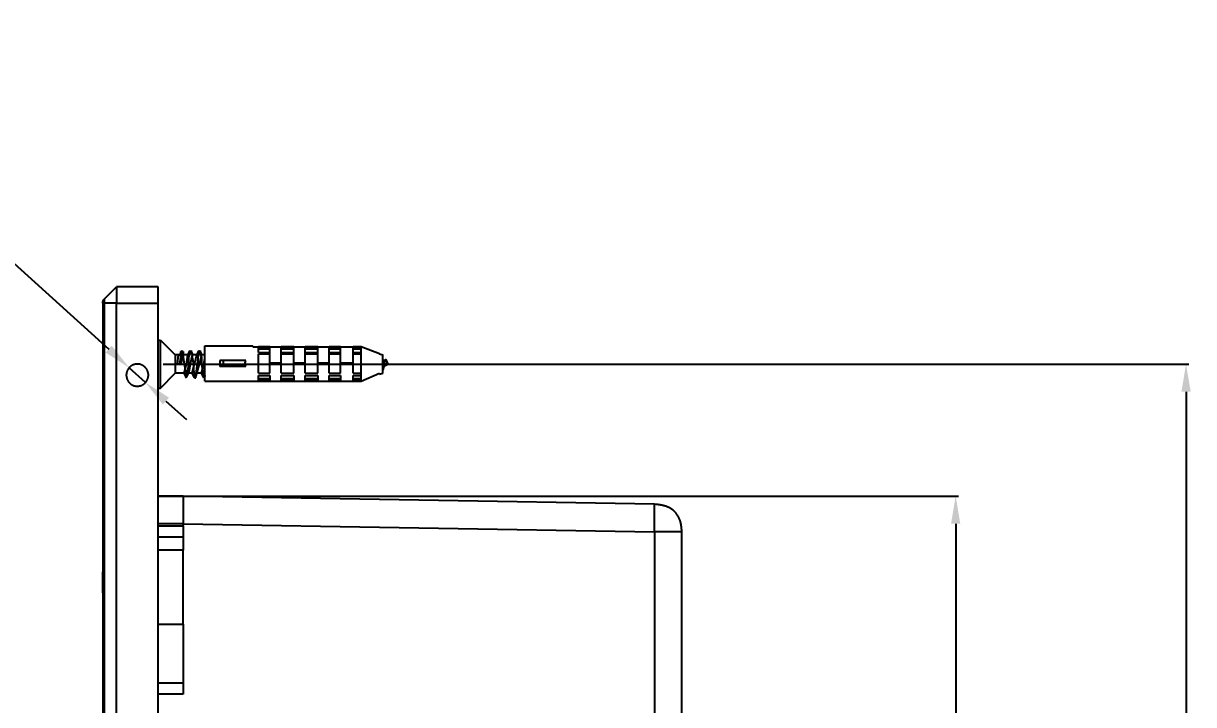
# Model space of a CAD drawing. Header units: millimetres. Extents: x 3033 to 5751, y 230 to 1450.
# Drawn here: x 3729.8 to 3941.6, y 722.6 to 845.9 of the extents above; entities that cross this region are included whole.
import ezdxf

# ---------------------------------------------------------------- set-up
doc = ezdxf.new("R2010")
doc.units = ezdxf.units.MM
doc.header["$MEASUREMENT"] = 0
for name, color, linetype in [('_______1', 160, 'Continuous'), ('Default', 7, 'Continuous'), ('LAYER 10', 2, 'Continuous')]:
    doc.layers.add(name, color=color, linetype=linetype)
doc.styles.add('Arial', font='arial.ttf')
doc.dimstyles.new('Dimension Style 01', dxfattribs={"dimtxt": 10, "dimasz": 5, "dimexe": 0.5, "dimexo": 0.5, "dimgap": 0.09, "dimtad": 1, "dimtoh": 1, "dimdec": 1, "dimzin": 1, "dimdsep": 46, "dimtxsty": 'Arial', "dimcen": 0.5, "dimadec": 1, "dimazin": 0, "dimtfac": 1, "dimtdec": 4, "dimtix": 1, "dimtmove": 0, "dimatfit": 3, "dimfxl": 1, "dimtolj": 1, "dimtzin": 1, "dimarcsym": 0})

# ---------------------------------------------------------------- blocks, each defined once
blk = doc.blocks.new('*D2')
at = {"layer": 'Default', "color": 0, "lineweight": -2, "transparency": 16777216}
for p, q in [((3599.02, 825.2), (3703.09, 825.2)), ((3703.09, 825.2), (3745.28, 786.95)), ((3751.95, 780.91), (3748.99, 783.6)), ((3755.65, 777.55), (3759.36, 774.19))]:
    blk.add_line(p, q, dxfattribs=at)
at = {"layer": 'Default', "color": 0, "transparency": 16777216}
for points in [[(3744.72, 786.34), (3745.84, 787.57), (3748.99, 783.6)], [(3756.21, 778.17), (3755.09, 776.93), (3751.95, 780.91)]]:
    blk.add_solid(points, dxfattribs=at)
at = {"layer": 'Defpoints', "color": 0, "transparency": 16777216}
for p in [(3748.99, 783.6), (3751.95, 780.91)]:
    blk.add_point(p, dxfattribs=at)
at = {"layer": 'Default', "color": 0, "transparency": 16777216, "insert": (3668.37, 831), "char_height": 10, "attachment_point": 5, "style": 'Arial'}
blk.add_mtext('\\A1;렌지로 조임', dxfattribs=at)
blk = doc.blocks.new('*D5')
at = {"layer": 'Default', "color": 0, "lineweight": -2, "transparency": 16777216}
for p, q in [((3754.72, 760.36), (3899.08, 760.36)), ((3898.58, 755.36), (3898.58, 578.33)), ((3754.72, 573.33), (3899.08, 573.33))]:
    blk.add_line(p, q, dxfattribs=at)
at = {"layer": 'Default', "color": 0, "transparency": 16777216}
for points in [[(3899.41, 755.36), (3897.74, 755.36), (3898.58, 760.36)], [(3897.74, 578.33), (3899.41, 578.33), (3898.58, 573.33)]]:
    blk.add_solid(points, dxfattribs=at)
at = {"layer": 'Defpoints', "color": 0, "transparency": 16777216}
for p in [(3754.22, 760.36), (3754.22, 573.33), (3898.58, 573.33)]:
    blk.add_point(p, dxfattribs=at)
at = {"layer": 'Default', "color": 0, "transparency": 16777216, "insert": (3893.38, 666.84), "char_height": 10, "attachment_point": 5, "rotation": 90, "style": 'Arial'}
blk.add_mtext('\\A1;187.0', dxfattribs=at)
blk = doc.blocks.new('*D9')
at = {"layer": 'Default', "color": 0, "lineweight": -2, "transparency": 16777216}
for p, q in [((3755.13, 784.25), (3940.77, 784.25)), ((3940.27, 779.25), (3940.27, 547.25)), ((3755.13, 542.25), (3940.77, 542.25))]:
    blk.add_line(p, q, dxfattribs=at)
at = {"layer": 'Default', "color": 0, "transparency": 16777216}
for points in [[(3941.11, 779.25), (3939.44, 779.25), (3940.27, 784.25)], [(3939.44, 547.25), (3941.11, 547.25), (3940.27, 542.25)]]:
    blk.add_solid(points, dxfattribs=at)
at = {"layer": 'Defpoints', "color": 0, "transparency": 16777216}
for p in [(3754.63, 784.25), (3754.63, 542.25), (3940.27, 542.25)]:
    blk.add_point(p, dxfattribs=at)
at = {"layer": 'Default', "color": 0, "transparency": 16777216, "insert": (3935.08, 663.25), "char_height": 10, "attachment_point": 5, "rotation": 90, "style": 'Arial'}
blk.add_mtext('\\A1;242.0', dxfattribs=at)
blk = doc.blocks.new('AI9-BLK20')
at = {"layer": '_______1', "color": 255}
for p, q in [((-3.341915, 0.690656), (-3.275769, 0.690656)), ((-3.341915, 0.690656), (-3.341915, -0.698062)), ((-3.275769, 0.690656), (-2.845821, 0.260708)), ((-3.275769, 0.690656), (-3.275769, -0.698062)), ((-2.515781, 0.392999), (-2.581238, 0.260708)), ((-2.548854, 0.359926), (-2.515781, 0.392999)), ((-2.548854, 0.194562), (-2.548854, 0.359926)), ((-2.515781, 0.392999), (-2.515781, 0.359926)), ((-2.515781, 0.392999), (-2.515781, 0.326853)), ((-2.449635, 0.227635), (-2.515781, 0.359926)), ((-2.284271, 0.392999), (-2.350416, 0.260708)), ((-2.284271, 0.392999), (-2.251198, 0.359926)), ((-2.284271, 0.293781), (-2.284271, 0.392999)), ((-2.284271, 0.392999), (-2.251198, 0.392999)), ((-2.251198, 0.392999), (-2.251198, 0.293781)), ((-2.218125, 0.227635), (-2.251198, 0.359926)), ((-2.251198, 0.359926), (-2.151979, -0.400406)), ((-2.019687, 0.392999), (-2.085833, 0.260708)), ((-2.019687, 0.326853), (-2.019687, 0.392999)), ((-2.019687, 0.392999), (-1.986614, 0.359926)), ((-1.986614, 0.492218), (-0.598585, 0.492218)), ((-1.986614, 0.492218), (-1.986614, -0.532698)), ((-1.986614, 0.326853), (-1.986614, 0.359926)), ((-1.986614, 0.359926), (-1.986614, 0.293781)), ((-1.986614, 0.359926), (-1.986614, 0.326853)), ((-0.598585, 0.492218), (-0.433221, 0.492218)), ((-0.433221, 0.492218), (2.541275, 0.492218)), ((-0.433221, 0.492218), (-0.433221, 0.326853)), ((-0.102836, 0.459145), (-0.433221, 0.459145)), ((-0.102836, 0.426072), (-0.433221, 0.426072)), ((-0.102836, 0.326853), (-0.102836, 0.492218)), ((0.227893, 0.492218), (0.227893, 0.326853)), ((0.591006, 0.459145), (0.227893, 0.459145)), ((0.591006, 0.426072), (0.227893, 0.426072)), ((0.591006, 0.326853), (0.591006, 0.492218)), ((0.921735, 0.492218), (0.921735, 0.326853)), ((1.285193, 0.459145), (0.921735, 0.459145)), ((1.285193, 0.426072), (0.921735, 0.426072)), ((1.285193, 0.326853), (1.285193, 0.492218)), ((1.615922, 0.492218), (1.615922, 0.326853)), ((1.946651, 0.459145), (1.615922, 0.459145)), ((1.946651, 0.426072), (1.615922, 0.426072)), ((1.946651, 0.326853), (1.946651, 0.492218)), ((2.309764, 0.459145), (2.541275, 0.459145)), ((2.541275, 0.459145), (2.309764, 0.459145)), ((2.309764, 0.459145), (2.309764, 0.326853)), ((2.541275, 0.426072), (2.309764, 0.426072)), ((2.541275, 0.492218), (2.541275, -0.499625)), ((2.541275, 0.492218), (3.070097, 0.260708)), ((-2.581238, 0.260708), (-2.845821, 0.260708)), ((-2.845821, -0.268115), (-2.845821, 0.260708)), ((-2.581238, 0.260708), (-2.515781, -0.003876)), ((-2.581238, -0.003876), (-2.548854, 0.194562)), ((-2.515781, 0.326853), (-2.482708, 0.293781)), ((-2.482708, 0.293781), (-2.482708, 0.194562)), ((-2.350416, 0.260708), (-2.482708, 0.260708)), ((-2.482708, 0.194562), (-2.449635, -0.003876)), ((-2.416562, -0.003876), (-2.449635, 0.227635)), ((-2.350416, 0.260708), (-2.284271, -0.003876)), ((-2.317343, 0.194562), (-2.284271, 0.293781)), ((-2.317343, -0.003876), (-2.317343, 0.194562)), ((-2.251198, 0.293781), (-2.218125, 0.194562)), ((-2.085833, 0.260708), (-2.218125, 0.260708)), ((-2.151979, -0.003876), (-2.218125, 0.227635)), ((-2.218125, 0.194562), (-2.185052, -0.003876)), ((-2.085833, 0.260708), (-2.019687, -0.003876)), ((-2.085833, -0.003876), (-2.05276, 0.194562)), ((-2.05276, 0.293781), (-2.019687, 0.326853)), ((-2.05276, 0.194562), (-2.05276, 0.293781)), ((-0.797023, 0.06227), (-1.557011, 0.06227)), ((-1.557011, -0.10275), (-1.557011, 0.06227)), ((-1.457792, -0.10275), (-1.457792, 0.06227)), ((-0.797023, 0.06227), (-0.830096, -0.003876)), ((-0.433221, 0.326853), (-0.102836, 0.326853)), ((-0.433221, 0.260708), (-0.102836, 0.260708)), ((-0.433221, 0.260708), (-0.433221, -0.301187)), ((-0.102836, 0.260708), (-0.102836, -0.499625)), ((0.227893, 0.326853), (0.591006, 0.326853)), ((0.227893, 0.260708), (0.591006, 0.260708)), ((0.227893, 0.260708), (0.227893, -0.499625)), ((0.591006, 0.260708), (0.591006, -0.499625)), ((0.921735, 0.326853), (1.285193, 0.326853)), ((0.921735, 0.260708), (1.285193, 0.260708)), ((0.921735, 0.260708), (0.921735, -0.499625)), ((1.285193, 0.260708), (1.285193, -0.499625)), ((1.615922, 0.326853), (1.946651, 0.326853)), ((1.615922, 0.260708), (1.946651, 0.260708)), ((1.615922, 0.260708), (1.615922, -0.499625)), ((1.946651, 0.260708), (1.946651, -0.499625)), ((2.309764, 0.326853), (2.541275, 0.326853)), ((2.309764, 0.260708), (2.541275, 0.260708)), ((2.309764, 0.260708), (2.309764, -0.499625)), ((3.070097, 0.293781), (3.169316, 0.260708)), ((3.070097, 0.293781), (3.070097, 0.260708)), ((3.169316, 0.260708), (3.169316, -0.268115)), ((3.202389, 0.06227), (3.169316, 0.161489)), ((3.169316, 0.161489), (3.235461, -0.135823)), ((3.33468, -0.003876), (3.202389, 0.06227)), ((3.235461, 0.029197), (3.202389, 0.06227)), ((3.235461, 0.029197), (3.235461, -0.003876)), ((-3.275769, -0.698062), (-2.845821, -0.268115)), ((-2.713529, -0.268115), (-2.845821, -0.268115)), ((-2.680457, -0.003876), (-2.779675, -0.003876)), ((-2.779675, -0.003876), (-2.746602, -0.268115)), ((-2.746602, -0.268115), (-2.713529, -0.268115)), ((-2.713529, -0.003876), (-2.647384, -0.400406)), ((-2.713529, -0.003876), (-2.680457, -0.201969)), ((-2.713529, -0.268115), (-2.647384, -0.400406)), ((-2.614311, -0.268115), (-2.680457, -0.003876)), ((-2.680457, -0.201969), (-2.680457, -0.367333)), ((-2.647384, -0.367333), (-2.614311, -0.268115)), ((-2.614311, -0.201969), (-2.581238, -0.003876)), ((-2.614311, -0.367333), (-2.614311, -0.201969)), ((-2.482708, -0.268115), (-2.614311, -0.268115)), ((-2.515781, -0.003876), (-2.482708, -0.268115)), ((-2.482708, -0.268115), (-2.416562, -0.400406)), ((-2.449635, -0.003876), (-2.449635, -0.201969)), ((-2.449635, -0.201969), (-2.416562, -0.301187)), ((-2.350416, -0.268115), (-2.416562, -0.003876)), ((-2.416562, -0.301187), (-2.416562, -0.367333)), ((-2.383489, -0.367333), (-2.350416, -0.268115)), ((-2.383489, -0.367333), (-2.350416, -0.301187)), ((-2.350416, -0.201969), (-2.317343, -0.003876)), ((-2.350416, -0.301187), (-2.350416, -0.201969)), ((-2.218125, -0.268115), (-2.350416, -0.268115)), ((-2.284271, -0.003876), (-2.218125, -0.268115)), ((-2.218125, -0.268115), (-2.151979, -0.400406)), ((-2.185052, -0.003876), (-2.185052, -0.201969)), ((-2.185052, -0.201969), (-2.151979, -0.301187)), ((-2.085833, -0.268115), (-2.151979, -0.003876)), ((-2.151979, -0.301187), (-2.151979, -0.367333)), ((-2.118906, -0.301187), (-2.085833, -0.201969)), ((-2.118906, -0.367333), (-2.085833, -0.268115)), ((-2.118906, -0.367333), (-2.118906, -0.301187)), ((-2.085833, -0.201969), (-2.085833, -0.003876)), ((-1.986614, -0.268115), (-2.085833, -0.268115)), ((-2.019687, -0.003876), (-1.986614, -0.168896)), ((-0.797023, -0.10275), (-1.557011, -0.10275)), ((-0.830096, -0.003876), (-0.797023, -0.10275)), ((-0.433221, -0.301187), (-0.102836, -0.301187)), ((-0.433221, -0.33426), (-0.102836, -0.33426)), ((-0.433221, -0.33426), (-0.433221, -0.499625)), ((-0.102836, -0.036604), (0.227893, -0.036604)), ((0.227893, -0.301187), (0.591006, -0.301187)), ((0.227893, -0.33426), (0.591006, -0.33426)), ((0.591006, -0.036604), (0.921735, -0.036604)), ((0.921735, -0.301187), (1.285193, -0.301187)), ((0.921735, -0.33426), (1.285193, -0.33426)), ((1.285193, -0.036604), (1.615922, -0.036604)), ((1.615922, -0.301187), (1.946651, -0.301187)), ((1.615922, -0.33426), (1.946651, -0.33426)), ((1.946651, -0.036604), (2.309764, -0.036604)), ((2.309764, -0.301187), (2.541275, -0.301187)), ((2.309764, -0.33426), (2.541275, -0.33426)), ((3.070097, -0.301187), (2.541275, -0.499625)), ((3.070097, -0.301187), (3.169316, -0.268115)), ((3.169316, -0.003876), (3.169316, -0.036604)), ((3.169316, -0.036604), (3.202389, -0.069677)), ((3.169316, -0.10275), (3.202389, -0.069677)), ((3.202389, -0.069677), (3.235461, -0.135823)), ((3.301607, -0.036604), (3.235461, -0.003876)), ((3.235461, -0.135823), (3.268534, -0.135823)), ((3.301607, -0.036604), (3.268534, -0.135823)), ((3.301607, -0.036604), (3.33468, -0.003876)), ((-2.680457, -0.367333), (-2.647384, -0.367333)), ((-2.647384, -0.400406), (-2.647384, -0.367333)), ((-2.647384, -0.367333), (-2.647384, -0.400406)), ((-2.647384, -0.400406), (-2.647384, -0.367333)), ((-2.647384, -0.367333), (-2.614311, -0.367333)), ((-2.416562, -0.367333), (-2.383489, -0.400406)), ((-2.383489, -0.400406), (-2.383489, -0.367333)), ((-2.151979, -0.400406), (-2.118906, -0.367333)), ((-2.151979, -0.367333), (-2.118906, -0.400406)), ((-2.118906, -0.400406), (-2.118906, -0.367333)), ((-1.986614, -0.532698), (-0.598585, -0.532698)), ((-0.598585, -0.499625), (-0.433221, -0.499625)), ((-0.598585, -0.499625), (-0.598585, -0.532698)), ((-0.102836, -0.433479), (-0.433221, -0.433479)), ((-0.102836, -0.499625), (-0.433221, -0.499625)), ((-0.433221, -0.499625), (-0.102836, -0.499625)), ((-0.102836, -0.499625), (0.227893, -0.499625)), ((-0.102836, -0.499625), (0.227893, -0.499625)), ((0.591006, -0.433479), (0.227893, -0.433479)), ((0.591006, -0.499625), (0.227893, -0.499625)), ((0.227893, -0.499625), (0.591006, -0.499625)), ((0.591006, -0.499625), (0.921735, -0.499625)), ((0.591006, -0.499625), (0.921735, -0.499625)), ((1.285193, -0.433479), (0.921735, -0.433479)), ((1.285193, -0.499625), (0.921735, -0.499625)), ((0.921735, -0.499625), (1.285193, -0.499625)), ((1.285193, -0.499625), (1.615922, -0.499625)), ((1.285193, -0.499625), (1.615922, -0.499625)), ((1.946651, -0.433479), (1.615922, -0.433479)), ((1.946651, -0.499625), (1.615922, -0.499625)), ((1.615922, -0.499625), (1.946651, -0.499625)), ((1.946651, -0.499625), (2.309764, -0.499625)), ((1.946651, -0.499625), (2.309764, -0.499625)), ((2.541275, -0.433479), (2.309764, -0.433479)), ((2.541275, -0.499625), (2.309764, -0.499625)), ((2.309764, -0.499625), (2.541275, -0.499625)), ((-3.341915, -0.698062), (-3.275769, -0.698062))]:
    blk.add_line(p, q, dxfattribs=at)

msp = doc.modelspace()

# ---------------------------------------------------------------- linework, layer by layer
at = {"layer": 'LAYER 10'}
for p, q in [((3744.51, 796.05), (3746.72, 798.25)), ((3754.22, 798.25), (3746.72, 798.25)), ((3746.72, 798.25), (3746.72, 795.25)), ((3754.22, 795.25), (3754.22, 798.25)), ((3744.22, 795.44), (3744.23, 795.48)), ((3744.22, 795.41), (3744.22, 795.44)), ((3744.22, 795.37), (3744.22, 795.41)), ((3744.22, 795.34), (3744.22, 795.37)), ((3744.22, 795.25), (3744.22, 795.34)), ((3744.51, 795.25), (3744.22, 795.25)), ((3744.22, 795.25), (3744.22, 531.25)), ((3744.23, 795.51), (3744.24, 795.54)), ((3744.23, 795.48), (3744.23, 795.51)), ((3744.24, 795.54), (3744.25, 795.58)), ((3744.25, 795.58), (3744.26, 795.61)), ((3744.26, 795.64), (3744.28, 795.67)), ((3744.26, 795.61), (3744.26, 795.64)), ((3744.28, 795.67), (3744.29, 795.71)), ((3744.29, 795.71), (3744.3, 795.74)), ((3744.3, 795.74), (3744.31, 795.77)), ((3744.31, 795.77), (3744.33, 795.8)), ((3744.33, 795.8), (3744.35, 795.83)), ((3744.35, 795.83), (3744.36, 795.86)), ((3744.36, 795.86), (3744.38, 795.89)), ((3744.38, 795.89), (3744.4, 795.92)), ((3744.4, 795.92), (3744.42, 795.94)), ((3744.42, 795.94), (3744.44, 795.97)), ((3744.44, 795.97), (3744.46, 796)), ((3744.46, 796), (3744.49, 796.02)), ((3744.49, 796.02), (3744.51, 796.05)), ((3744.51, 795.25), (3744.51, 796.05)), ((3744.51, 531.25), (3744.51, 795.25)), ((3746.72, 795.25), (3744.51, 795.25)), ((3746.72, 795.25), (3754.22, 795.25)), ((3746.72, 531.25), (3746.72, 795.25)), ((3754.22, 531.25), (3754.22, 795.25)), ((3749.05, 783.66), (3749, 783.61)), ((3749.1, 783.71), (3749.05, 783.66)), ((3749.15, 783.76), (3749.1, 783.71)), ((3749.2, 783.8), (3749.15, 783.76)), ((3749.26, 783.84), (3749.2, 783.8)), ((3749.31, 783.89), (3749.26, 783.84)), ((3749.37, 783.92), (3749.31, 783.89)), ((3749.43, 783.96), (3749.37, 783.92)), ((3749.49, 784), (3749.43, 783.96)), ((3749.55, 784.03), (3749.49, 784)), ((3749.61, 784.06), (3749.55, 784.03)), ((3749.67, 784.09), (3749.61, 784.06)), ((3749.74, 784.12), (3749.67, 784.09)), ((3749.8, 784.14), (3749.74, 784.12)), ((3749.87, 784.16), (3749.8, 784.14)), ((3749.94, 784.18), (3749.87, 784.16)), ((3750, 784.2), (3749.94, 784.18)), ((3750.07, 784.21), (3750, 784.2)), ((3750.14, 784.23), (3750.07, 784.21)), ((3750.21, 784.24), (3750.14, 784.23)), ((3750.28, 784.24), (3750.21, 784.24)), ((3750.35, 784.25), (3750.28, 784.24)), ((3750.42, 784.25), (3750.35, 784.25)), ((3750.49, 784.25), (3750.42, 784.25)), ((3750.55, 784.25), (3750.49, 784.25)), ((3750.62, 784.25), (3750.55, 784.25)), ((3750.69, 784.24), (3750.62, 784.25)), ((3750.76, 784.23), (3750.69, 784.24)), ((3750.83, 784.22), (3750.76, 784.23)), ((3750.9, 784.21), (3750.83, 784.22)), ((3750.97, 784.19), (3750.9, 784.21)), ((3751.03, 784.17), (3750.97, 784.19)), ((3751.1, 784.15), (3751.03, 784.17)), ((3751.16, 784.13), (3751.1, 784.15)), ((3751.23, 784.1), (3751.16, 784.13)), ((3751.29, 784.08), (3751.23, 784.1)), ((3751.36, 784.05), (3751.29, 784.08)), ((3751.42, 784.01), (3751.36, 784.05)), ((3751.48, 783.98), (3751.42, 784.01)), ((3751.54, 783.94), (3751.48, 783.98)), ((3751.6, 783.91), (3751.54, 783.94)), ((3751.65, 783.87), (3751.6, 783.91)), ((3751.71, 783.82), (3751.65, 783.87)), ((3751.76, 783.78), (3751.71, 783.82)), ((3751.81, 783.73), (3751.76, 783.78)), ((3751.86, 783.69), (3751.81, 783.73)), ((3751.91, 783.64), (3751.86, 783.69)), ((3751.96, 783.59), (3751.91, 783.64)), ((3748.48, 782.43), (3748.47, 782.36)), ((3748.47, 782.36), (3748.47, 782.29)), ((3748.47, 782.29), (3748.47, 782.22)), ((3748.47, 782.22), (3748.47, 782.15)), ((3748.47, 782.15), (3748.48, 782.08)), ((3748.49, 782.56), (3748.48, 782.5)), ((3748.48, 782.5), (3748.48, 782.43)), ((3748.48, 782.08), (3748.48, 782.01)), ((3748.48, 782.01), (3748.49, 781.94)), ((3748.5, 782.63), (3748.49, 782.56)), ((3748.49, 781.94), (3748.5, 781.87)), ((3748.52, 782.7), (3748.5, 782.63)), ((3748.5, 781.87), (3748.52, 781.81)), ((3748.54, 782.77), (3748.52, 782.7)), ((3748.52, 781.81), (3748.54, 781.74)), ((3748.55, 782.83), (3748.54, 782.77)), ((3748.54, 781.74), (3748.55, 781.67)), ((3748.58, 782.9), (3748.55, 782.83)), ((3748.55, 781.67), (3748.58, 781.61)), ((3748.6, 782.97), (3748.58, 782.9)), ((3748.58, 781.61), (3748.6, 781.54)), ((3748.63, 783.03), (3748.6, 782.97)), ((3748.6, 781.54), (3748.63, 781.48)), ((3748.65, 783.09), (3748.63, 783.03)), ((3748.68, 783.16), (3748.65, 783.09)), ((3748.72, 783.22), (3748.68, 783.16)), ((3748.75, 783.28), (3748.72, 783.22)), ((3748.79, 783.34), (3748.75, 783.28)), ((3748.83, 783.39), (3748.79, 783.34)), ((3748.87, 783.45), (3748.83, 783.39)), ((3748.91, 783.51), (3748.87, 783.45)), ((3748.95, 783.56), (3748.91, 783.51)), ((3749, 783.61), (3748.95, 783.56)), ((3752.01, 783.53), (3751.96, 783.59)), ((3752.05, 783.48), (3752.01, 783.53)), ((3752.09, 783.42), (3752.05, 783.48)), ((3752.13, 783.37), (3752.09, 783.42)), ((3752.17, 783.31), (3752.13, 783.37)), ((3752.2, 783.25), (3752.17, 783.31)), ((3752.24, 783.19), (3752.2, 783.25)), ((3752.27, 783.13), (3752.24, 783.19)), ((3752.3, 783.06), (3752.27, 783.13)), ((3752.32, 783), (3752.3, 783.06)), ((3752.35, 782.93), (3752.32, 783)), ((3752.32, 781.51), (3752.35, 781.57)), ((3752.37, 782.87), (3752.35, 782.93)), ((3752.35, 781.57), (3752.37, 781.64)), ((3752.39, 782.8), (3752.37, 782.87)), ((3752.37, 781.64), (3752.39, 781.7)), ((3752.41, 782.73), (3752.39, 782.8)), ((3752.39, 781.7), (3752.41, 781.77)), ((3752.42, 782.67), (3752.41, 782.73)), ((3752.41, 781.77), (3752.42, 781.84)), ((3752.44, 782.6), (3752.42, 782.67)), ((3752.42, 781.84), (3752.44, 781.91)), ((3752.45, 782.53), (3752.44, 782.6)), ((3752.44, 781.91), (3752.45, 781.98)), ((3752.46, 782.46), (3752.45, 782.53)), ((3752.45, 781.98), (3752.46, 782.05)), ((3752.46, 782.39), (3752.46, 782.46)), ((3752.47, 782.32), (3752.46, 782.39)), ((3752.46, 782.11), (3752.47, 782.18)), ((3752.46, 782.05), (3752.46, 782.11)), ((3752.47, 782.25), (3752.47, 782.32)), ((3752.47, 782.18), (3752.47, 782.25)), ((3748.63, 781.48), (3748.65, 781.41)), ((3748.65, 781.41), (3748.68, 781.35)), ((3748.68, 781.35), (3748.72, 781.29)), ((3748.72, 781.29), (3748.75, 781.23)), ((3748.75, 781.23), (3748.79, 781.17)), ((3748.79, 781.17), (3748.83, 781.11)), ((3748.83, 781.11), (3748.87, 781.06)), ((3748.87, 781.06), (3748.91, 781)), ((3748.91, 781), (3748.95, 780.95)), ((3748.95, 780.95), (3749, 780.9)), ((3749, 780.9), (3749.05, 780.85)), ((3749.05, 780.85), (3749.1, 780.8)), ((3749.1, 780.8), (3749.15, 780.75)), ((3749.15, 780.75), (3749.2, 780.71)), ((3749.2, 780.71), (3749.26, 780.66)), ((3749.26, 780.66), (3749.31, 780.62)), ((3749.31, 780.62), (3749.37, 780.58)), ((3749.37, 780.58), (3749.43, 780.54)), ((3749.43, 780.54), (3749.49, 780.51)), ((3749.49, 780.51), (3749.55, 780.48)), ((3749.55, 780.48), (3749.61, 780.45)), ((3749.61, 780.45), (3749.67, 780.42)), ((3749.67, 780.42), (3749.74, 780.39)), ((3749.74, 780.39), (3749.8, 780.37)), ((3749.8, 780.37), (3749.87, 780.34)), ((3749.87, 780.34), (3749.94, 780.33)), ((3749.94, 780.33), (3750, 780.31)), ((3750, 780.31), (3750.07, 780.29)), ((3750.07, 780.29), (3750.14, 780.28)), ((3750.14, 780.28), (3750.21, 780.27)), ((3750.21, 780.27), (3750.28, 780.26)), ((3750.28, 780.26), (3750.35, 780.26)), ((3750.35, 780.26), (3750.42, 780.25)), ((3750.42, 780.25), (3750.49, 780.25)), ((3750.49, 780.25), (3750.55, 780.26)), ((3750.55, 780.26), (3750.62, 780.26)), ((3750.62, 780.26), (3750.69, 780.27)), ((3750.69, 780.27), (3750.76, 780.27)), ((3750.76, 780.27), (3750.83, 780.29)), ((3750.83, 780.29), (3750.9, 780.3)), ((3750.9, 780.3), (3750.97, 780.32)), ((3750.97, 780.32), (3751.03, 780.33)), ((3751.03, 780.33), (3751.1, 780.36)), ((3751.1, 780.36), (3751.16, 780.38)), ((3751.16, 780.38), (3751.23, 780.4)), ((3751.23, 780.4), (3751.29, 780.43)), ((3751.29, 780.43), (3751.36, 780.46)), ((3751.36, 780.46), (3751.42, 780.49)), ((3751.42, 780.49), (3751.48, 780.53)), ((3751.48, 780.53), (3751.54, 780.56)), ((3751.54, 780.56), (3751.6, 780.6)), ((3751.6, 780.6), (3751.65, 780.64)), ((3751.65, 780.64), (3751.71, 780.68)), ((3751.71, 780.68), (3751.76, 780.73)), ((3751.76, 780.73), (3751.81, 780.77)), ((3751.81, 780.77), (3751.86, 780.82)), ((3751.86, 780.82), (3751.91, 780.87)), ((3751.91, 780.87), (3751.96, 780.92)), ((3751.96, 780.92), (3752.01, 780.97)), ((3752.01, 780.97), (3752.05, 781.03)), ((3752.05, 781.03), (3752.09, 781.08)), ((3752.09, 781.08), (3752.13, 781.14)), ((3752.13, 781.14), (3752.17, 781.2)), ((3752.17, 781.2), (3752.2, 781.26)), ((3752.2, 781.26), (3752.24, 781.32)), ((3752.24, 781.32), (3752.27, 781.38)), ((3752.27, 781.38), (3752.3, 781.44)), ((3752.3, 781.44), (3752.32, 781.51)), ((3758.75, 760.36), (3754.22, 760.43)), ((3754.22, 760.36), (3758.75, 760.36)), ((3758.75, 760.36), (3758.77, 759.18)), ((3844.09, 758.87), (3758.75, 760.36)), ((3758.77, 758.87), (3758.75, 755.36)), ((3758.77, 759.18), (3758.77, 758.91)), ((3758.77, 758.91), (3758.77, 758.89)), ((3758.77, 758.89), (3758.77, 758.87)), ((3844.39, 758.85), (3844.09, 758.87)), ((3844.09, 753.87), (3844.09, 758.87)), ((3844.68, 758.82), (3844.39, 758.85)), ((3844.82, 758.8), (3844.68, 758.82)), ((3844.96, 758.78), (3844.82, 758.8)), ((3845.1, 758.76), (3844.96, 758.78)), ((3845.24, 758.74), (3845.1, 758.76)), ((3845.37, 758.71), (3845.24, 758.74)), ((3845.5, 758.68), (3845.37, 758.71)), ((3845.63, 758.65), (3845.5, 758.68)), ((3845.75, 758.62), (3845.63, 758.65)), ((3845.88, 758.58), (3845.75, 758.62)), ((3846, 758.55), (3845.88, 758.58)), ((3846.12, 758.51), (3846, 758.55)), ((3846.23, 758.46), (3846.12, 758.51)), ((3846.34, 758.42), (3846.23, 758.46)), ((3846.46, 758.37), (3846.34, 758.42)), ((3846.56, 758.33), (3846.46, 758.37)), ((3846.67, 758.28), (3846.56, 758.33)), ((3846.78, 758.22), (3846.67, 758.28)), ((3846.88, 758.17), (3846.78, 758.22)), ((3846.98, 758.11), (3846.88, 758.17)), ((3847.07, 758.05), (3846.98, 758.11)), ((3847.17, 757.99), (3847.07, 758.05)), ((3847.26, 757.93), (3847.17, 757.99)), ((3847.35, 757.86), (3847.26, 757.93)), ((3847.44, 757.79), (3847.35, 757.86)), ((3847.52, 757.72), (3847.44, 757.79)), ((3847.61, 757.65), (3847.52, 757.72)), ((3847.69, 757.57), (3847.61, 757.65)), ((3847.76, 757.5), (3847.69, 757.57)), ((3847.84, 757.42), (3847.76, 757.5)), ((3847.91, 757.34), (3847.84, 757.42)), ((3847.98, 757.25), (3847.91, 757.34)), ((3848.05, 757.17), (3847.98, 757.25)), ((3848.12, 757.08), (3848.05, 757.17)), ((3848.18, 756.99), (3848.12, 757.08)), ((3848.24, 756.9), (3848.18, 756.99)), ((3848.3, 756.8), (3848.24, 756.9)), ((3848.36, 756.7), (3848.3, 756.8)), ((3848.41, 756.61), (3848.36, 756.7)), ((3848.46, 756.5), (3848.41, 756.61)), ((3848.51, 756.4), (3848.46, 756.5)), ((3848.56, 756.3), (3848.51, 756.4)), ((3848.61, 756.19), (3848.56, 756.3)), ((3848.65, 756.08), (3848.61, 756.19)), ((3758.75, 755.36), (3754.22, 755.36)), ((3754.22, 754.96), (3758.75, 754.96)), ((3758.75, 755.36), (3844.09, 753.87)), ((3758.75, 754.96), (3758.75, 755.36)), ((3758.75, 754.96), (3758.75, 752.96)), ((3848.69, 755.96), (3848.65, 756.08)), ((3848.73, 755.85), (3848.69, 755.96)), ((3848.76, 755.73), (3848.73, 755.85)), ((3848.79, 755.61), (3848.76, 755.73)), ((3848.82, 755.49), (3848.79, 755.61)), ((3848.85, 755.37), (3848.82, 755.49)), ((3848.88, 755.24), (3848.85, 755.37)), ((3848.9, 755.12), (3848.88, 755.24)), ((3848.92, 754.99), (3848.9, 755.12)), ((3848.94, 754.85), (3848.92, 754.99)), ((3848.96, 754.72), (3848.94, 754.85)), ((3848.97, 754.58), (3848.96, 754.72)), ((3848.98, 754.44), (3848.97, 754.58)), ((3848.99, 754.3), (3848.98, 754.44)), ((3849, 754.16), (3848.99, 754.3)), ((3849, 753.87), (3849, 754.16)), ((3754.22, 752.96), (3758.75, 752.96)), ((3758.75, 752.96), (3758.75, 750.56)), ((3844.09, 753.87), (3844.09, 668.02)), ((3849, 753.87), (3844.09, 753.87)), ((3849, 668.1), (3849, 753.87)), ((3758.75, 750.56), (3754.22, 750.56)), ((3758.75, 737.15), (3758.75, 750.56)), ((3744.22, 746.54), (3744.22, 746.65)), ((3744.22, 742.97), (3744.22, 746.54)), ((3744.22, 742.82), (3744.22, 742.97)), ((3754.22, 737.15), (3758.75, 737.15)), ((3758.75, 737.15), (3758.75, 726.53)), ((3754.22, 726.53), (3758.75, 726.53)), ((3758.75, 726.53), (3758.75, 724.53)), ((3758.75, 724.53), (3754.22, 724.53))]:
    msp.add_line(p, q, dxfattribs=at)

# ---------------------------------------------------------------- block references
at = {"layer": '_______1', "color": 255, "xscale": -6.247841558568325, "yscale": 6.247841558568325, "zscale": 6.247841558568305, "rotation": 180}
msp.add_blockref('AI9-BLK20', (3775.1, 784.23), dxfattribs=at)

# ---------------------------------------------------------------- dimensions: what is measured, and where the dimension line sits
at = {"layer": 'Default'}
dim = msp.add_diameter_dim_2p(p1=(3751.95, 780.91), p2=(3748.99, 783.6), text='렌지로 조임', dimstyle='Dimension Style 01', override={"dimtmove": 1}, dxfattribs=at)
dim.commit()
dim.dimension.update_dxf_attribs({"geometry": '*D2', "text_midpoint": (3668.37, 825.2), "dimtype": 163})
for base, p1, p2, picture, middle in [((3940.27, 542.25), (3754.63, 784.25), (3754.63, 542.25), '*D9', (3935.08, 663.25)), ((3898.58, 573.33), (3754.22, 760.36), (3754.22, 573.33), '*D5', (3893.38, 666.84))]:
    dim = msp.add_linear_dim(base=base, p1=p1, p2=p2, angle=90, dimstyle='Dimension Style 01', override={"dimtmove": 1}, dxfattribs=at)
    dim.commit()
    dim.dimension.update_dxf_attribs({"geometry": picture, "text_midpoint": middle})

doc.saveas('drawing.dxf')
